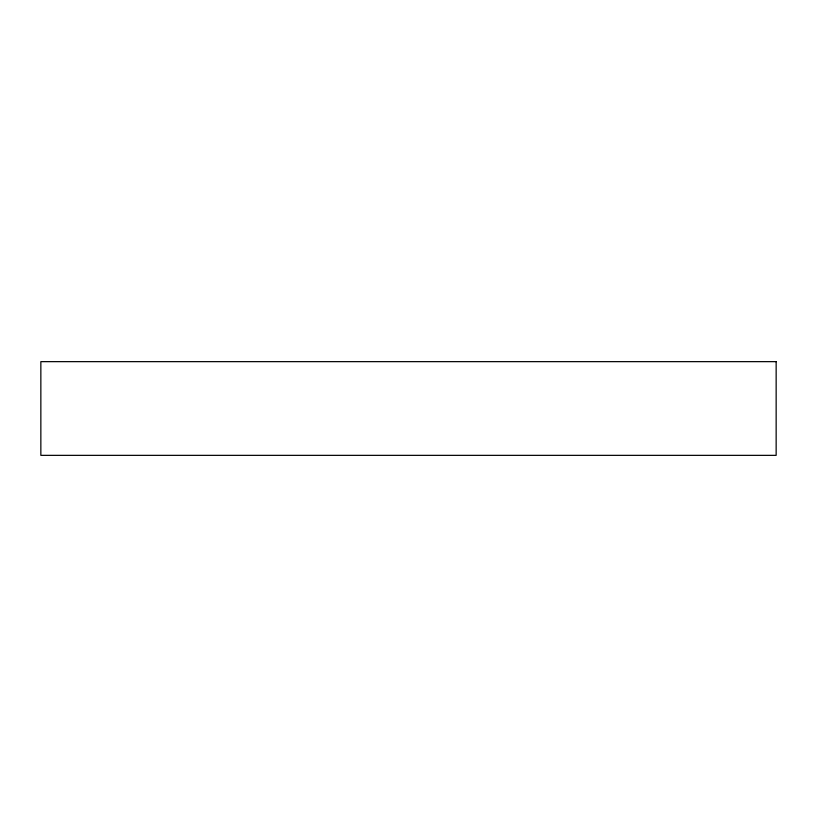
<?xml version="1.0" encoding="UTF-8"?>
<svg xmlns="http://www.w3.org/2000/svg" width="817" height="817" viewBox="0 0 817 817"><rect width="100%" height="100%" fill="white"/><g stroke="black" fill="none" stroke-linecap="round" stroke-linejoin="round"><path stroke-width="1.23" d="M776.15 361.645L40.85 361.645L40.85 455.355L776.15 455.355L776.15 361.645"/></g></svg>
